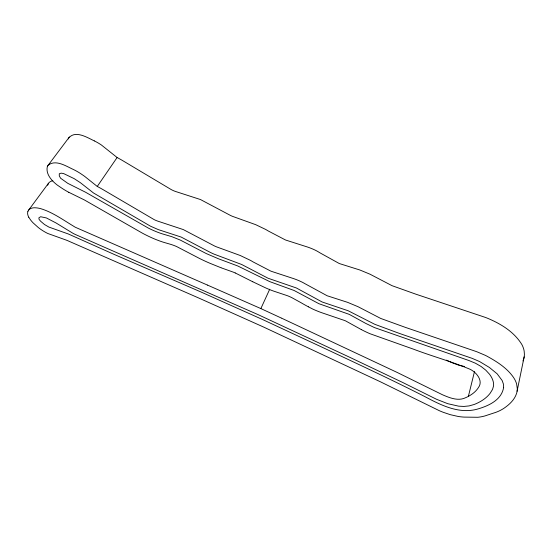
<?xml version="1.0" encoding="UTF-8"?>
<svg xmlns="http://www.w3.org/2000/svg" width="552" height="552" viewBox="0 0 552 552"><rect width="100%" height="100%" fill="white"/><g stroke="black" fill="none" stroke-linecap="round" stroke-linejoin="round"><path stroke-width="0.83" d="M517.072 391.271L524.152 356.875M281.568 318.159L397.35 372.531L442.311 394.68A63.784 34.086 15.1 0 0 444.291 395.529C450.956 398.351 458.898 401.173 465.853 397.592A64.543 34.293 17.3 0 0 468.379 396.377L474.485 371.593M68.42 138.931L68.558 138.483A14.863 8.397 36.1 0 1 68.834 137.821C75.603 130.1 87.092 137.476 94.309 140.898M522.986 360.932L523.551 359.373A56.483 31.485 14.8 0 0 524.407 354.343L524.152 351.058A48.452 26.965 14.4 0 0 521.819 344.455C513.947 331.614 500.278 323.444 486.602 317.869A61.362 33.976 14.9 0 0 484.056 316.965L415.918 294.202L392.003 285.667L370.006 274.206L359.856 269.99A36.742 21.631 20.5 0 0 358.262 269.493L340.75 263.994A8.887 5.479 21.6 0 1 340.032 263.766A10.923 6.748 21.5 0 1 338.983 263.366L320.381 253.078A16.339 10.205 22.6 0 1 319.932 252.816L318.373 251.878A30.463 18.175 23.4 0 0 315.979 250.539A23.377 14.048 23.3 0 0 314.412 249.78L313.074 249.173A43.746 25.751 23.4 0 0 310.969 248.303A42.925 25.288 23.4 0 0 307.395 246.992L285.901 240.12A14.883 9.26 25 0 1 285.067 239.768L268.534 231.129A34.928 22.19 25.9 0 1 267.237 230.37L266.954 230.198A35.811 21.176 26.4 0 0 265.678 229.453L255.686 224.664L232.682 216.412A28.421 17.767 28.7 0 1 230.536 215.473L200.452 199.534L176.536 191.799A45.078 27.876 32.9 0 1 175.405 191.427L174.315 191.026A11.495 6.907 31.9 0 1 173.735 190.792L172.12 190.04A19.603 11.868 32.1 0 1 171.01 189.453L122.461 160.501A59.823 33.051 33.5 0 0 120.439 159.342L117.121 157.506L97.269 186.424L100.705 188.301A61.582 32.009 32.7 0 1 102.789 189.488L154.18 219.627A22.328 12.779 31.4 0 0 155.602 220.296L155.85 220.4A11.847 6.714 31.2 0 0 156.444 220.648L157.561 221.062A46.527 27.158 32.2 0 0 158.728 221.455L183.292 229.577L214.362 245.902A23.184 13.593 28.3 0 0 215.19 246.282A39.73 23.674 28.5 0 0 216.57 246.868L240.223 255.493L250.532 260.413A36.874 20.534 26.2 0 1 251.843 261.172L252.14 261.351A36.046 21.611 25.8 0 0 253.485 262.124L270.542 270.977A15.352 9.005 25 0 0 271.405 271.336L293.498 278.574A44.194 24.509 23.5 0 1 295.7 279.367A45.036 24.957 23.5 0 1 299.343 280.844L302.337 282.244A31.374 17.636 23.5 0 1 304.814 283.611L327.177 295.775A9.163 5.327 21.8 0 0 327.922 296.01L345.925 301.806A37.84 20.976 20.8 0 1 347.56 302.33L358.013 306.698L380.721 318.442L405.334 327.364L474.672 350.996A67.82 35.197 15.7 0 1 477.211 351.9L485.443 355.398A41.683 22.135 15.2 0 1 486.871 356.137C496.883 361.615 506.977 367.949 513.567 377.506A49.928 26.158 15.2 0 1 516.617 383.944L517.3 388.808A55.704 29.215 15.5 0 1 517.141 390.851A62.286 32.713 15.7 0 1 516.486 393.693C514.423 399.855 509.455 404.485 504.231 408.087A77.411 40.744 16.4 0 1 501.692 409.653L501.14 409.957A63.19 32.927 16 0 1 496.621 412.047A47.382 24.392 15.6 0 1 495.627 412.413L485.098 415.877A55.027 28.304 16.1 0 1 481.889 416.663L480.916 416.843A37.66 19.085 15.8 0 1 477.715 417.284L464.342 417.105A27.697 13.89 16 0 1 463.335 417.05A31.271 15.732 16 0 1 458.146 416.456L450.301 414.676L443.353 412.337A60.271 31.147 15.6 0 1 439.502 410.778L380.438 381.805L263.435 326.977L199.369 298.294L69 241.265A13.055 6.341 32.1 0 0 68.42 240.996A23.17 11.157 32 0 0 66.613 240.244L66.206 240.085A37.101 17.671 31.7 0 0 64.515 239.478L47.817 233.496A26.51 13.103 33.6 0 1 42.049 230.218L41.069 229.556A29.87 14.814 33.6 0 1 38.261 227.493L33.017 222.78A24.723 12.199 33.6 0 1 30.519 219.868L28.773 217.246M27.883 211.457L27.979 211.202A19.361 9.487 33.6 0 1 28.78 209.932A19.7 9.66 33.5 0 1 33.796 207.793A17.333 8.501 33.6 0 1 34.893 207.773L35.183 207.787A24.274 11.875 33.4 0 1 40.503 208.601C52.412 212.154 62.659 219.599 73.188 225.954A28.525 14.8 33.2 0 0 74.416 226.72L74.582 226.824A7.569 3.85 32.9 0 0 75.624 227.389L207.469 285.08M207.511 285.101L260.854 308.582L269.721 289.22M47.569 166.021L69.366 137.006M28.483 210.312L48.521 183.223M48.072 165.227C55.835 159.135 66.123 166.221 73.554 169.574A35.397 18.727 34.3 0 1 80.896 173.77L83.366 175.453A54.965 28.552 34.1 0 1 84.842 176.516L96.545 185.872A14.014 7.797 34.1 0 0 96.793 186.072L96.869 186.134A5.23 2.884 34 0 0 97.131 186.334M464.487 366.487L459.195 365.334L452.964 363.064A61.893 35.107 14.3 0 1 451.039 362.236L449.024 361.325M221.297 267.858L233.061 272.053A25.813 14.069 26.3 0 1 235.235 272.957M220.938 267.72L210.05 263.325A112.891 70.014 29.3 0 1 199.1 258.239L176.599 246.537A32.968 17.616 28.9 0 0 170.402 244.267L164.206 242.473A62.59 36.121 31.6 0 1 159.445 240.879L156.609 239.809A77.818 45.505 32 0 1 147.218 235.635L144.921 234.49A64.991 37.536 31.8 0 1 139.49 231.502L85.684 200.693A35.404 18.209 33.1 0 0 84.221 199.865L68.786 192.289M281.299 318.042L260.854 308.582M235.255 272.971L252.768 281.762M448.603 361.125L447.755 360.732M446.492 360.125L446.913 360.332M252.926 281.837L265.188 287.682A69.062 41.49 24.9 0 0 273.178 290.952L287.454 295.72A31.816 17.298 23.6 0 1 291.863 297.666L301.13 302.765A134.198 85.546 20.6 0 0 308.382 306.815M361.346 329.599L345.566 320.878A17.692 9.688 20.8 0 0 344.6 320.505L324.072 313.515A62.528 37.177 21.9 0 1 312.197 308.809L311.901 308.602A69.393 41.538 21.7 0 1 309.292 307.285L308.389 306.815M468.365 396.37A66.233 35.231 17.4 0 0 478.349 387.697C483.607 380.866 476.473 372.345 470.125 369.302C451.771 361.594 432.416 356.357 413.8 349.285L370.102 333.76A74.32 44.043 18.4 0 1 361.353 329.592M47.665 185.293A15.325 7.976 34.4 0 1 47.927 184.43M48.038 184.168A19.072 9.95 34.3 0 1 52.813 180.718M94.309 140.891A34.355 19.292 35.2 0 1 101.402 145.004L116.424 156.961A13.586 8.011 35 0 0 116.658 157.154L116.734 157.216A5.071 2.967 34.9 0 0 116.989 157.417M47.569 166.021A15.325 8.156 35.2 0 0 47.306 166.669C45.637 173.901 51.405 180.394 56.635 184.568A17.657 9.391 35 0 0 57.567 185.265L61.603 188.011A49.349 27.062 35.4 0 0 68.779 192.317M28.745 217.24A15.794 7.728 33.7 0 1 27.917 211.478M503.638 387.373C501.582 400.407 487.761 406.265 476.445 409.37C458.236 413.959 440.475 404.913 424.778 396.557C391.706 379.714 358.027 364.113 324.452 348.319L262.255 319.38L200.348 291.711L114.126 254.396L68.282 233.965L48.886 227.072L44.491 224.512L40.758 221.345A11.578 5.706 33.6 0 1 39.061 219.303L38.868 217.861L40.62 216.736L46.382 217.943L56.056 222.973L72.202 232.84A20.169 10.267 32.9 0 0 75.058 234.352L258.088 314.633L349.333 357.103L402.712 382.481L436.535 399.282L447.734 403.684L458.622 406.162L463.915 406.438L469.076 405.92L474.106 404.499A78.136 41.559 17.3 0 0 478.639 402.477A79.626 42.394 17.4 0 0 490.169 393.231L492.556 389.381L493.55 385.924A40.317 21.155 15.8 0 0 489.431 374.125L485.801 370.192L481.116 366.507L475.444 363.23L468.855 360.511L374.449 327.577L365.783 323.431L349.292 314.385L318.911 303.703L294.119 290.497L269.742 281.63L237.739 265.967L218.661 258.853L206.207 253.54L180.304 240.085L171.913 236.704L163.357 234.172A48.21 27.793 31.6 0 1 159.431 232.882A57.346 33.313 31.8 0 1 156.002 231.564L154.111 230.77A66.985 39.254 32.1 0 1 148.364 228.086L85.532 192.22L67.813 183.354L60.616 178.248L59.305 175.929L59.278 173.763L61.175 173.155L63.604 173.563L74.154 178.634L80.419 182.726L93.571 193.027L150.579 226.237L158.3 229.604L181.132 237.049L209.719 252.091A40.586 23.888 28.3 0 0 214.142 254.161L241.672 264.491L268.106 278.256L296.383 287.978L322.133 301.985L348.119 310.735L374.767 324.293L397.792 332.828A411.44 329.102 4.8 0 0 404.561 335.209L472.277 358.393L479.598 361.553L489.396 367.466L497.173 373.842L502.154 380.528L503.376 383.944L503.638 387.373"/></g></svg>
